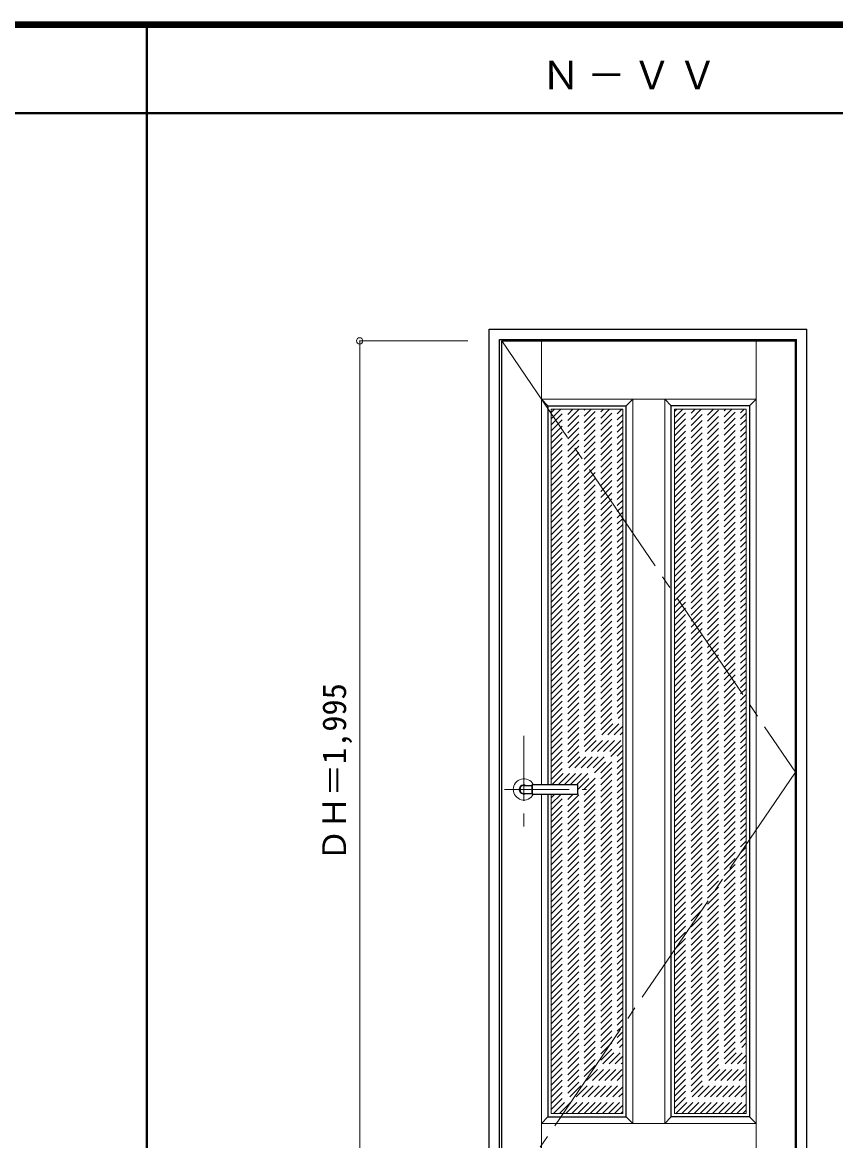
# Model space of a CAD drawing. Units: millimetres, scale not verified. Extents: x -6000 to 5700, y -4307 to 4175.
# Drawn here: x 917 to 2799, y 1588 to 4175 of the extents above; entities that cross this region are included whole.
import ezdxf
from ezdxf.enums import TextEntityAlignment as Align

# ---------------------------------------------------------------- set-up
doc = ezdxf.new("R2010")
doc.units = ezdxf.units.MM
doc.header["$LTSCALE"] = 30
doc.header["$PDMODE"] = 32
doc.header["$PDSIZE"] = 15
for name, pattern in [('CHAIN1', [8, 5, -1, 1, -1]), ('CHAIN2', [12, 9, -1, 1, -1]), ('DASHED1', [1.8, 1.2, -0.6])]:
    doc.linetypes.add(name, pattern=pattern)
for name, color, linetype, lineweight in [('0-1_通り芯', 4, 'CHAIN1', 9), ('0-2_扉', 3, 'Continuous', 25), ('0-3_仕上げ', 7, 'Continuous', 18), ('0-4_枠', 3, 'Continuous', 25), ('0-5_レバー', 3, 'Continuous', 25), ('0-7', 7, 'CHAIN2', 18), ('0-B_寸法', 7, 'Continuous', 9), ('0-C_ハッチ', 4, 'DASHED1', 9), ('F-1_枠', 6, 'Continuous', 40)]:
    doc.layers.add(name, color=color, linetype=linetype, lineweight=lineweight)
doc.layers.add('0-A_文字', color=7, linetype='Continuous')
doc.styles.add('ＭＳ ゴシック', font='')
doc.styles.get('ＭＳ ゴシック').set_extended_font_data('MS Gothic')

msp = doc.modelspace()

# ---------------------------------------------------------------- linework, layer by layer
at = {"layer": '0-1_通り芯'}
for p, q in [((2077.4, 2524.5), (2077.4, 2314.5)), ((2032.4, 2400.5), (2222.4, 2400.5))]:
    msp.add_line(p, q, dxfattribs=at)
at = {"layer": '0-2_扉'}
for p, q in [((2026.4, 3438), (2706.4, 3438)), ((2026.4, 1443), (2026.4, 3438)), ((2706.4, 1443), (2706.4, 3438))]:
    msp.add_line(p, q, dxfattribs=at)
at = {"layer": '0-3_仕上げ'}
for p, q in [((2117.9, 2412), (2117.9, 3438)), ((2614.9, 1443), (2614.9, 3438)), ((2117.9, 3303), (2132.9, 3288)), ((2614.9, 3303), (2117.9, 3303)), ((2329.4, 3303), (2314.4, 3288)), ((2329.4, 1628), (2329.4, 3303)), ((2403.4, 3303), (2418.4, 3288)), ((2403.4, 1628), (2403.4, 3303)), ((2614.9, 3303), (2599.9, 3288)), ((2117.9, 1443), (2117.9, 2389)), ((2132.9, 1643), (2117.9, 1628)), ((2314.4, 1643), (2329.4, 1628)), ((2418.4, 1643), (2403.4, 1628)), ((2599.9, 1643), (2614.9, 1628)), ((2614.9, 1628), (2117.9, 1628))]:
    msp.add_line(p, q, dxfattribs=at)
at = {"layer": '0-3_仕上げ', "color": 3, "lineweight": 25}
for p, q in [((2132.9, 3288), (2314.4, 3288)), ((2132.9, 3288), (2132.9, 2412)), ((2314.4, 1643), (2314.4, 3288)), ((2599.9, 3288), (2418.4, 3288)), ((2418.4, 1643), (2418.4, 3288)), ((2599.9, 3288), (2599.9, 1643)), ((2132.9, 2389), (2132.9, 1643)), ((2132.9, 1643), (2314.4, 1643)), ((2599.9, 1643), (2418.4, 1643))]:
    msp.add_line(p, q, dxfattribs=at)
at = {"layer": '0-3_仕上げ', "color": 4, "lineweight": 9}
for p, q in [((2140.9, 3280), (2306.4, 3280)), ((2140.9, 3280), (2140.9, 2412)), ((2306.4, 1651), (2306.4, 3280)), ((2591.9, 3280), (2426.4, 3280)), ((2426.4, 1651), (2426.4, 3280)), ((2591.9, 3280), (2591.9, 1651)), ((2140.9, 2389), (2140.9, 1651)), ((2140.9, 1651), (2306.4, 1651)), ((2591.9, 1651), (2426.4, 1651))]:
    msp.add_line(p, q, dxfattribs=at)
at = {"layer": '0-4_枠'}
for p, q in [((1997.4, 3465), (2732.4, 3465)), ((1997.4, 1418), (1997.4, 3465)), ((2021.4, 3441), (2708.4, 3441)), ((2021.4, 1418), (2021.4, 3441)), ((2708.4, 1418), (2708.4, 3441)), ((2732.4, 1418), (2732.4, 3465))]:
    msp.add_line(p, q, dxfattribs=at)
at = {"layer": '0-5_レバー'}
for p, q in [((2077.4, 2410), (2096.4, 2410)), ((2096.4, 2411), (2097.4, 2412)), ((2096.4, 2390), (2096.4, 2411)), ((2097.4, 2412), (2201.4, 2412)), ((2202.4, 2411), (2201.4, 2412)), ((2202.4, 2390), (2202.4, 2411)), ((2077.4, 2391), (2096.4, 2391)), ((2096.4, 2390), (2097.4, 2389)), ((2201.4, 2389), (2097.4, 2389)), ((2202.4, 2390), (2201.4, 2389))]:
    msp.add_line(p, q, dxfattribs=at)
at = {"layer": '0-5_レバー', "color": 4, "lineweight": 9}
for p, q in [((2097.4, 2389), (2097.4, 2412)), ((2201.4, 2412), (2201.4, 2389))]:
    msp.add_line(p, q, dxfattribs=at)
for radius, start, end in [(24.55, 27.93255, 332.06745), (11, 59.72736, 300.27264)]:
    msp.add_arc((2077.4, 2400.5), radius, start, end, dxfattribs=at)
at = {"layer": '0-5_レバー'}
msp.add_arc((2077.4, 2400.5), 9.5, 90, 270, dxfattribs=at)
at = {"layer": '0-7'}
for p, q in [((2026.4, 3438), (2706.4, 2440.5)), ((2706.4, 2440.5), (2026.4, 1443))]:
    msp.add_line(p, q, dxfattribs=at)
at = {"layer": '0-B_寸法', "color": 4}
for q in [(1947.4, 3438), (1697.4, 1443)]:
    msp.add_line((1697.4, 3438), q, dxfattribs=at)
at = {"layer": '0-B_寸法'}
msp.add_point((1697.4, 3438), dxfattribs=at)
at = {"layer": '0-C_ハッチ'}
for p, q in [((2140.9, 3272.27), (2148.63, 3280)), ((2140.9, 3116.71), (2304.19, 3280)), ((2140.9, 3130.85), (2290.05, 3280)), ((2140.9, 3144.99), (2275.91, 3280)), ((2140.9, 3159.13), (2261.77, 3280)), ((2140.9, 3173.28), (2247.62, 3280)), ((2140.9, 3187.42), (2233.48, 3280)), ((2140.9, 3201.56), (2219.34, 3280)), ((2140.9, 3215.7), (2205.2, 3280)), ((2140.9, 3229.85), (2191.06, 3280)), ((2140.9, 3243.99), (2176.91, 3280)), ((2140.9, 3258.13), (2162.77, 3280)), ((2140.9, 3102.57), (2306.4, 3268.07)), ((2426.4, 3274.93), (2431.47, 3280)), ((2426.4, 3119.37), (2587.04, 3280)), ((2426.4, 3133.51), (2572.89, 3280)), ((2426.4, 3147.65), (2558.75, 3280)), ((2426.4, 3161.79), (2544.61, 3280)), ((2426.4, 3175.93), (2530.47, 3280)), ((2426.4, 3190.08), (2516.32, 3280)), ((2426.4, 3204.22), (2502.18, 3280)), ((2426.4, 3218.36), (2488.04, 3280)), ((2426.4, 3232.5), (2473.9, 3280)), ((2426.4, 3246.64), (2459.76, 3280)), ((2426.4, 3260.79), (2445.61, 3280)), ((2426.4, 3105.22), (2591.9, 3270.72)), ((2140.9, 3088.42), (2306.4, 3253.92)), ((2140.9, 3074.28), (2306.4, 3239.78)), ((2426.4, 3091.08), (2591.9, 3256.58)), ((2426.4, 3076.94), (2591.9, 3242.44)), ((2140.9, 3060.14), (2306.4, 3225.64)), ((2140.9, 3046), (2306.4, 3211.5)), ((2426.4, 3062.8), (2591.9, 3228.3)), ((2426.4, 3048.65), (2591.9, 3214.15)), ((2140.9, 3031.86), (2306.4, 3197.36)), ((2140.9, 3017.71), (2306.4, 3183.21)), ((2426.4, 3034.51), (2591.9, 3200.01)), ((2426.4, 3020.37), (2591.9, 3185.87)), ((2140.9, 3003.57), (2306.4, 3169.07)), ((2426.4, 3006.23), (2591.9, 3171.73)), ((2426.4, 2992.09), (2591.9, 3157.59)), ((2140.9, 2989.43), (2306.4, 3154.93)), ((2140.9, 2975.29), (2306.4, 3140.79)), ((2426.4, 2977.94), (2591.9, 3143.44)), ((2140.9, 2961.14), (2306.4, 3126.64)), ((2140.9, 2947), (2306.4, 3112.5)), ((2426.4, 2963.8), (2591.9, 3129.3)), ((2426.4, 2949.66), (2591.9, 3115.16)), ((2140.9, 2932.86), (2306.4, 3098.36)), ((2140.9, 2918.72), (2306.4, 3084.22)), ((2426.4, 2935.52), (2591.9, 3101.02)), ((2426.4, 2921.38), (2591.9, 3086.88)), ((2140.9, 2904.58), (2306.4, 3070.08)), ((2140.9, 2890.43), (2306.4, 3055.93)), ((2426.4, 2907.23), (2591.9, 3072.73)), ((2426.4, 2893.09), (2591.9, 3058.59)), ((2140.9, 2876.29), (2306.4, 3041.79)), ((2140.9, 2862.15), (2306.4, 3027.65)), ((2426.4, 2878.95), (2591.9, 3044.45)), ((2426.4, 2864.81), (2591.9, 3030.31)), ((2140.9, 2848.01), (2306.4, 3013.51)), ((2426.4, 2850.66), (2591.9, 3016.16)), ((2426.4, 2836.52), (2591.9, 3002.02)), ((2140.9, 2833.87), (2306.4, 2999.37)), ((2140.9, 2819.72), (2306.4, 2985.22)), ((2426.4, 2822.38), (2591.9, 2987.88)), ((2140.9, 2805.58), (2306.4, 2971.08)), ((2140.9, 2791.44), (2306.4, 2956.94)), ((2426.4, 2808.24), (2591.9, 2973.74)), ((2426.4, 2794.1), (2591.9, 2959.6)), ((2140.9, 2777.3), (2306.4, 2942.8)), ((2140.9, 2763.15), (2306.4, 2928.65)), ((2426.4, 2779.95), (2591.9, 2945.45)), ((2426.4, 2765.81), (2591.9, 2931.31)), ((2140.9, 2749.01), (2306.4, 2914.51)), ((2140.9, 2734.87), (2306.4, 2900.37)), ((2426.4, 2751.67), (2591.9, 2917.17)), ((2426.4, 2737.53), (2591.9, 2903.03)), ((2140.9, 2720.73), (2306.4, 2886.23)), ((2140.9, 2706.59), (2306.4, 2872.09)), ((2426.4, 2723.39), (2591.9, 2888.89)), ((2426.4, 2709.24), (2591.9, 2874.74)), ((2140.9, 2692.44), (2306.4, 2857.94)), ((2426.4, 2695.1), (2591.9, 2860.6)), ((2426.4, 2680.96), (2591.9, 2846.46)), ((2140.9, 2678.3), (2306.4, 2843.8)), ((2140.9, 2664.16), (2306.4, 2829.66)), ((2426.4, 2666.82), (2591.9, 2832.32)), ((2140.9, 2650.02), (2306.4, 2815.52)), ((2140.9, 2635.88), (2306.4, 2801.38)), ((2426.4, 2652.67), (2591.9, 2818.17)), ((2426.4, 2638.53), (2591.9, 2804.03)), ((2140.9, 2621.73), (2306.4, 2787.23)), ((2140.9, 2607.59), (2306.4, 2773.09)), ((2426.4, 2624.39), (2591.9, 2789.89)), ((2426.4, 2610.25), (2591.9, 2775.75)), ((2140.9, 2593.45), (2306.4, 2758.95)), ((2140.9, 2579.31), (2306.4, 2744.81)), ((2426.4, 2596.11), (2591.9, 2761.61)), ((2426.4, 2581.96), (2591.9, 2747.46)), ((2140.9, 2565.16), (2306.4, 2730.66)), ((2140.9, 2551.02), (2306.4, 2716.52)), ((2426.4, 2567.82), (2591.9, 2733.32)), ((2426.4, 2553.68), (2591.9, 2719.18)), ((2140.9, 2536.88), (2306.4, 2702.38)), ((2426.4, 2539.54), (2591.9, 2705.04)), ((2426.4, 2525.4), (2591.9, 2690.9)), ((2140.9, 2522.74), (2306.4, 2688.24)), ((2140.9, 2508.6), (2306.4, 2674.1)), ((2426.4, 2511.25), (2591.9, 2676.75)), ((2140.9, 2494.45), (2306.4, 2659.95)), ((2140.9, 2480.31), (2306.4, 2645.81)), ((2426.4, 2497.11), (2591.9, 2662.61)), ((2426.4, 2482.97), (2591.9, 2648.47)), ((2140.9, 2466.17), (2306.4, 2631.67)), ((2140.9, 2452.03), (2306.4, 2617.53)), ((2426.4, 2468.83), (2591.9, 2634.33)), ((2426.4, 2454.68), (2591.9, 2620.18)), ((2140.9, 2437.89), (2306.4, 2603.39)), ((2140.9, 2423.74), (2306.4, 2589.24)), ((2426.4, 2440.54), (2591.9, 2606.04)), ((2426.4, 2426.4), (2591.9, 2591.9)), ((2143.3, 2412), (2306.4, 2575.1)), ((2426.4, 2412.26), (2591.9, 2577.76)), ((2426.4, 2398.12), (2591.9, 2563.62)), ((2157.44, 2412), (2306.4, 2560.96)), ((2171.58, 2412), (2306.4, 2546.82)), ((2426.4, 2383.97), (2591.9, 2549.47)), ((2426.4, 2369.83), (2591.9, 2535.33)), ((2185.73, 2412), (2306.4, 2532.67)), ((2199.87, 2412), (2306.4, 2518.53)), ((2426.4, 2355.69), (2591.9, 2521.19)), ((2140.9, 2324.75), (2306.4, 2490.25)), ((2202.51, 2400.5), (2306.4, 2504.39)), ((2426.4, 2341.55), (2591.9, 2507.05)), ((2426.4, 2327.41), (2591.9, 2492.91)), ((2140.9, 2310.61), (2306.4, 2476.11)), ((2140.9, 2296.46), (2306.4, 2461.96)), ((2426.4, 2313.26), (2591.9, 2478.76)), ((2426.4, 2299.12), (2591.9, 2464.62)), ((2140.9, 2282.32), (2306.4, 2447.82)), ((2140.9, 2268.18), (2306.4, 2433.68)), ((2426.4, 2284.98), (2591.9, 2450.48)), ((2426.4, 2270.84), (2591.9, 2436.34)), ((2140.9, 2254.04), (2306.4, 2419.54)), ((2426.4, 2256.7), (2591.9, 2422.2)), ((2426.4, 2242.55), (2591.9, 2408.05)), ((2140.9, 2239.9), (2306.4, 2405.4)), ((2140.9, 2225.75), (2306.4, 2391.25)), ((2140.9, 2353.03), (2176.87, 2389)), ((2140.9, 2367.17), (2162.73, 2389)), ((2140.9, 2338.89), (2191.01, 2389)), ((2140.9, 2381.32), (2148.58, 2389)), ((2426.4, 2228.41), (2591.9, 2393.91)), ((2140.9, 2211.61), (2306.4, 2377.11)), ((2140.9, 2197.47), (2306.4, 2362.97)), ((2426.4, 2214.27), (2591.9, 2379.77)), ((2426.4, 2200.13), (2591.9, 2365.63)), ((2140.9, 2183.33), (2306.4, 2348.83)), ((2140.9, 2169.18), (2306.4, 2334.68)), ((2426.4, 2185.98), (2591.9, 2351.48)), ((2426.4, 2171.84), (2591.9, 2337.34)), ((2140.9, 2155.04), (2306.4, 2320.54)), ((2140.9, 2140.9), (2306.4, 2306.4)), ((2426.4, 2157.7), (2591.9, 2323.2)), ((2426.4, 2143.56), (2591.9, 2309.06)), ((2140.9, 2126.76), (2306.4, 2292.26)), ((2140.9, 2112.62), (2306.4, 2278.12)), ((2426.4, 2129.42), (2591.9, 2294.92)), ((2426.4, 2115.27), (2591.9, 2280.77)), ((2140.9, 2098.47), (2306.4, 2263.97)), ((2426.4, 2101.13), (2591.9, 2266.63)), ((2426.4, 2086.99), (2591.9, 2252.49)), ((2140.9, 2084.33), (2306.4, 2249.83)), ((2140.9, 2070.19), (2306.4, 2235.69)), ((2426.4, 2072.85), (2591.9, 2238.35)), ((2140.9, 2056.05), (2306.4, 2221.55)), ((2140.9, 2041.91), (2306.4, 2207.41)), ((2426.4, 2058.71), (2591.9, 2224.21)), ((2426.4, 2044.56), (2591.9, 2210.06)), ((2140.9, 2027.76), (2306.4, 2193.26)), ((2140.9, 2013.62), (2306.4, 2179.12)), ((2426.4, 2030.42), (2591.9, 2195.92)), ((2426.4, 2016.28), (2591.9, 2181.78)), ((2140.9, 1999.48), (2306.4, 2164.98)), ((2140.9, 1985.34), (2306.4, 2150.84)), ((2426.4, 2002.14), (2591.9, 2167.64)), ((2426.4, 1987.99), (2591.9, 2153.49)), ((2140.9, 1971.2), (2306.4, 2136.7)), ((2140.9, 1957.05), (2306.4, 2122.55)), ((2426.4, 1973.85), (2591.9, 2139.35)), ((2426.4, 1959.71), (2591.9, 2125.21)), ((2140.9, 1942.91), (2306.4, 2108.41)), ((2426.4, 1945.57), (2591.9, 2111.07)), ((2426.4, 1931.43), (2591.9, 2096.93)), ((2140.9, 1928.77), (2306.4, 2094.27)), ((2140.9, 1914.63), (2306.4, 2080.13)), ((2426.4, 1917.28), (2591.9, 2082.78)), ((2140.9, 1900.48), (2306.4, 2065.98)), ((2140.9, 1886.34), (2306.4, 2051.84)), ((2426.4, 1903.14), (2591.9, 2068.64)), ((2426.4, 1889), (2591.9, 2054.5)), ((2140.9, 1872.2), (2306.4, 2037.7)), ((2140.9, 1858.06), (2306.4, 2023.56)), ((2426.4, 1874.86), (2591.9, 2040.36)), ((2426.4, 1860.72), (2591.9, 2026.22)), ((2140.9, 1843.92), (2306.4, 2009.42)), ((2140.9, 1829.77), (2306.4, 1995.27)), ((2426.4, 1846.57), (2591.9, 2012.07)), ((2426.4, 1832.43), (2591.9, 1997.93)), ((2140.9, 1815.63), (2306.4, 1981.13)), ((2140.9, 1801.49), (2306.4, 1966.99)), ((2426.4, 1818.29), (2591.9, 1983.79)), ((2426.4, 1804.15), (2591.9, 1969.65)), ((2140.9, 1787.35), (2306.4, 1952.85)), ((2426.4, 1790), (2591.9, 1955.5)), ((2426.4, 1775.86), (2591.9, 1941.36)), ((2140.9, 1773.21), (2306.4, 1938.71)), ((2140.9, 1759.06), (2306.4, 1924.56)), ((2426.4, 1761.72), (2591.9, 1927.22)), ((2140.9, 1744.92), (2306.4, 1910.42)), ((2140.9, 1730.78), (2306.4, 1896.28)), ((2426.4, 1747.58), (2591.9, 1913.08)), ((2426.4, 1733.44), (2591.9, 1898.94)), ((2140.9, 1716.64), (2306.4, 1882.14)), ((2140.9, 1702.49), (2306.4, 1867.99)), ((2426.4, 1719.29), (2591.9, 1884.79)), ((2426.4, 1705.15), (2591.9, 1870.65)), ((2140.9, 1688.35), (2306.4, 1853.85)), ((2140.9, 1674.21), (2306.4, 1839.71)), ((2426.4, 1691.01), (2591.9, 1856.51)), ((2426.4, 1676.87), (2591.9, 1842.37)), ((2140.9, 1660.07), (2306.4, 1825.57)), ((2145.97, 1651), (2306.4, 1811.43)), ((2426.4, 1662.73), (2591.9, 1828.23)), ((2428.82, 1651), (2591.9, 1814.08)), ((2160.12, 1651), (2306.4, 1797.28)), ((2442.96, 1651), (2591.9, 1799.94)), ((2457.1, 1651), (2591.9, 1785.8)), ((2174.26, 1651), (2306.4, 1783.14)), ((2188.4, 1651), (2306.4, 1769)), ((2471.24, 1651), (2591.9, 1771.66)), ((2202.54, 1651), (2306.4, 1754.86)), ((2216.69, 1651), (2306.4, 1740.72)), ((2485.39, 1651), (2591.9, 1757.51)), ((2499.53, 1651), (2591.9, 1743.37)), ((2230.83, 1651), (2306.4, 1726.57)), ((2244.97, 1651), (2306.4, 1712.43)), ((2513.67, 1651), (2591.9, 1729.23)), ((2527.81, 1651), (2591.9, 1715.09)), ((2259.11, 1651), (2306.4, 1698.29)), ((2273.25, 1651), (2306.4, 1684.15)), ((2541.95, 1651), (2591.9, 1700.95)), ((2556.1, 1651), (2591.9, 1686.8)), ((2287.4, 1651), (2306.4, 1670)), ((2301.54, 1651), (2306.4, 1655.86)), ((2570.24, 1651), (2591.9, 1672.66)), ((2584.38, 1651), (2591.9, 1658.52))]:
    msp.add_line(p, q, dxfattribs=at)
at = {"layer": 'F-1_枠'}
for p, q in [((-6000, 4175), (5700, 4175)), ((-6000, 4170), (5700, 4170)), ((-6000, 4165), (5700, 4165)), ((1204.8, 4175), (1204.8, -3790)), ((-6000, 3965), (5700, 3965))]:
    msp.add_line(p, q, dxfattribs=at)

# ---------------------------------------------------------------- texts
at = {"layer": '0-A_文字', "insert": (2118.1, 4020), "char_height": 65.98, "attachment_point": 7, "style": 'ＭＳ ゴシック'}
msp.add_mtext('\\T1.17;Ｎ－ＶＶ', dxfattribs=at)
at = {"layer": '0-B_寸法', "style": 'ＭＳ ゴシック'}
msp.add_text('ＤＨ＝1,995', height=54.99, rotation=90, dxfattribs=at).set_placement((1682.4, 2234.25), align=Align.BOTTOM_LEFT)

doc.saveas('drawing.dxf')
